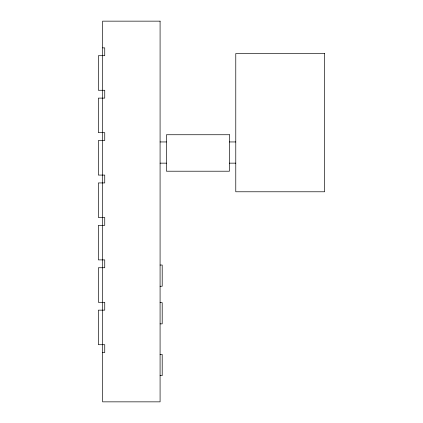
<?xml version="1.0" encoding="UTF-8"?>
<svg xmlns="http://www.w3.org/2000/svg" width="423" height="423" viewBox="0 0 423 423"><rect width="100%" height="100%" fill="white"/><g stroke="black" fill="none" stroke-linecap="round" stroke-linejoin="round"><path stroke-width="0.63" d="M102.62 47.868L104.74 47.868L104.74 55.709L98.379 55.709L98.379 90.273L104.74 90.273L104.74 98.115L98.379 98.115L98.379 132.679L104.74 132.679L104.74 140.526L98.379 140.526L98.379 175.085L104.74 175.085L104.74 182.932L98.379 182.932L98.379 217.491L104.74 217.491L104.74 225.337L98.379 225.337L98.379 259.896L104.74 259.896L104.74 267.743L98.379 267.743L98.379 302.302L104.74 302.302L104.74 310.149L98.379 310.149L98.379 344.708L104.74 344.708L104.74 352.555L102.62 352.555M160.084 141.948L166.445 141.948M229.414 141.948L235.775 141.948M160.084 163.151L166.445 163.151M229.414 163.151L235.775 163.151M160.084 265.041L162.205 265.041L162.205 286.244L160.084 286.244M160.084 302.656L162.205 302.656L162.205 323.859L160.084 323.859M160.084 354.432L162.205 354.432L162.205 375.635L160.084 375.635M160.084 21.15L102.62 21.15L102.62 401.85L160.084 401.85L160.084 21.15M324.621 53.531L235.775 53.531L235.775 191.778L324.621 191.778L324.621 53.531M229.414 134.741L166.445 134.741L166.445 171.209L229.414 171.209L229.414 134.741"/></g></svg>
